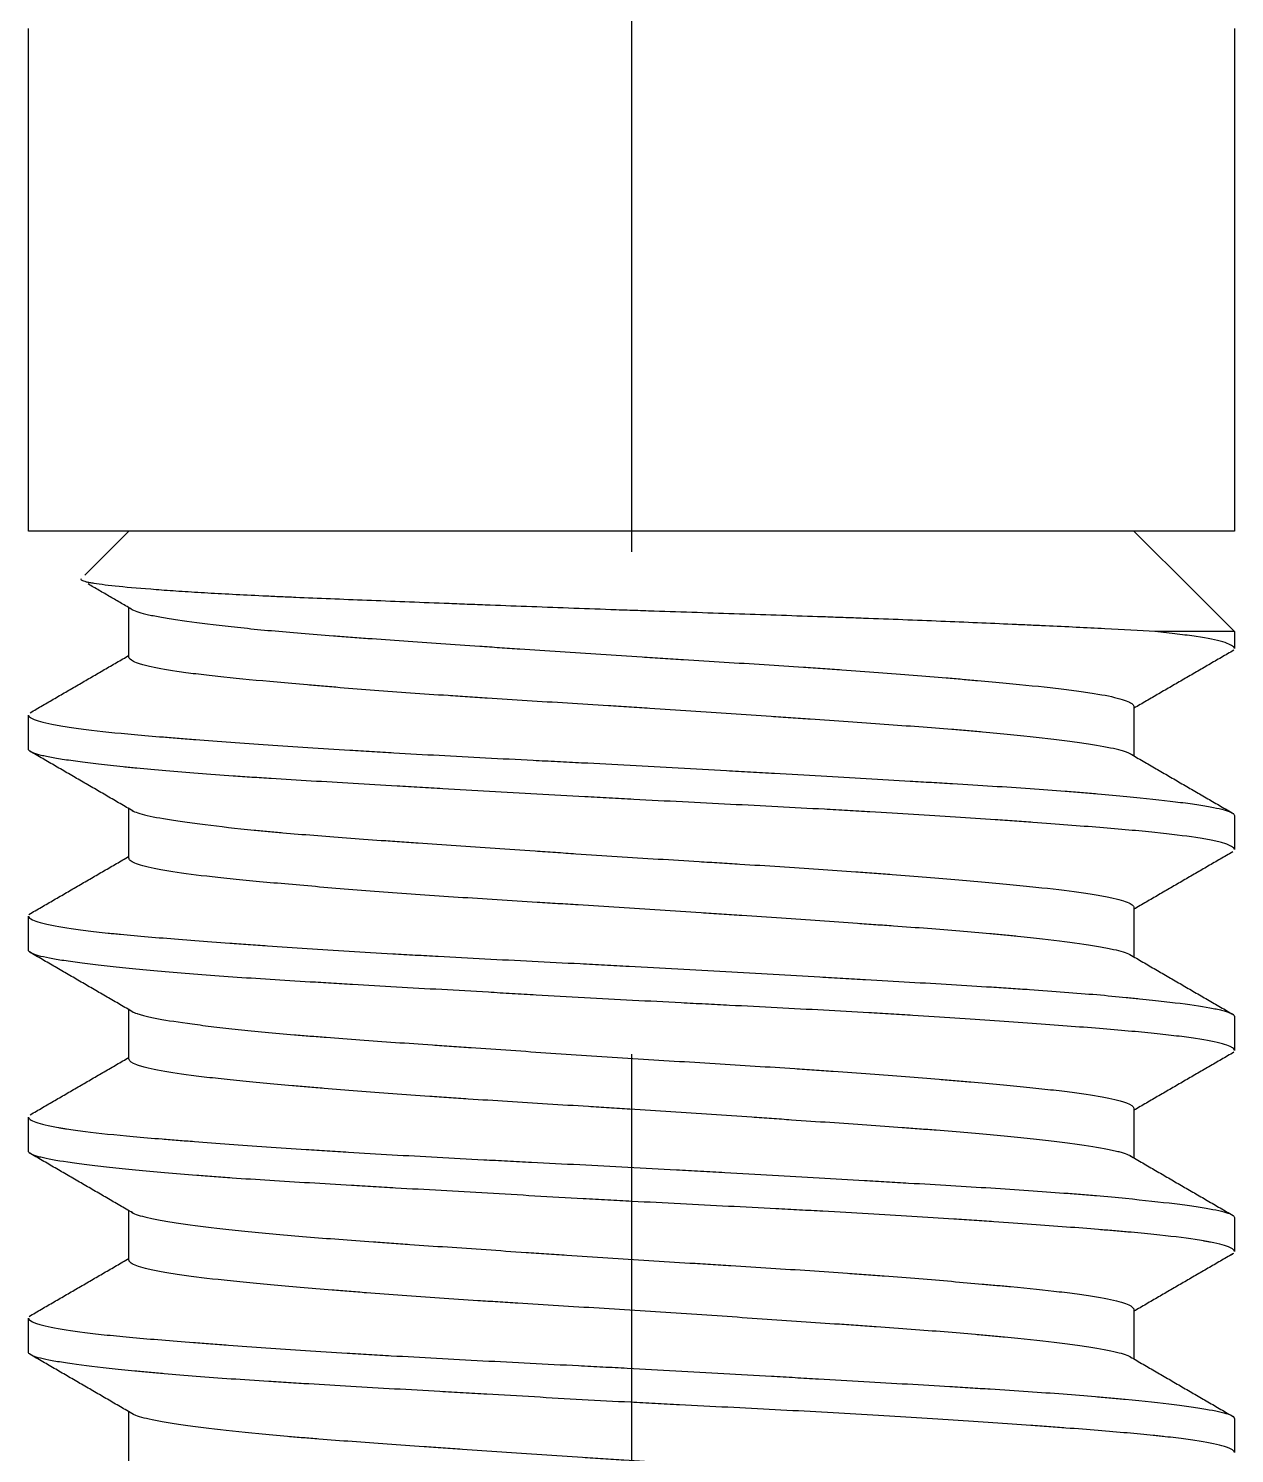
# Model space of a CAD drawing. Extents: x 77 to 788, y 36 to 557.
# Drawn here: x 245.27 to 251.27, y 239.23 to 246.32 of the extents above; entities that cross this region are included whole.
import ezdxf

# ---------------------------------------------------------------- set-up
doc = ezdxf.new("R2010")
doc.units = 0
doc.header["$LTSCALE"] = 10
doc.header["$MEASUREMENT"] = 0
doc.linetypes.add('CENTER', pattern=[2, 1.25, -0.25, 0.25, -0.25])
doc.layers.get('0').update_dxf_attribs({"linetype": 'CONTINUOUS'})
doc.layers.add('1', color=7, linetype='CONTINUOUS')

msp = doc.modelspace()

# ---------------------------------------------------------------- linework, layer by layer
at = {"color": 1, "linetype": 'CENTER'}
msp.add_line((248.2716, 256.2156), (248.2716, 183.3187), dxfattribs=at)
at = {"layer": '1', "color": 7, "linetype": 'Continuous', "lineweight": -3}
for p, q in [((245.2716, 243.8187), (245.2716, 246.3187)), ((251.2716, 246.3187), (251.2716, 244.2341)), ((251.2716, 244.2341), (251.2716, 243.8187)), ((251.2716, 243.8187), (245.2716, 243.8187)), ((245.5523, 243.5994), (245.7716, 243.8187)), ((250.7716, 243.8187), (251.0714, 243.5189)), ((251.0714, 243.5189), (251.2716, 243.3187)), ((245.7716, 243.1914), (245.7716, 243.4371)), ((251.2716, 243.3187), (250.8755, 243.3187)), ((251.2716, 243.3187), (251.2716, 243.2343)), ((250.7716, 242.9462), (250.7716, 242.7004)), ((245.2716, 242.735), (245.2716, 242.9027)), ((245.7716, 242.1917), (245.7716, 242.4371)), ((251.2716, 242.4032), (251.2716, 242.2349)), ((250.7716, 241.9456), (250.7716, 241.7004)), ((245.2716, 241.7342), (245.2716, 241.9025)), ((245.7716, 241.1912), (245.7716, 241.4371)), ((251.2716, 241.4025), (251.2716, 241.2348)), ((250.7716, 240.9461), (250.7716, 240.7004)), ((245.2716, 240.735), (245.2716, 240.9032)), ((245.7716, 240.1919), (245.7716, 240.437)), ((251.2716, 240.4027), (251.2716, 240.2344)), ((245.2716, 239.7346), (245.2716, 239.9024)), ((250.7716, 239.946), (250.7716, 239.7004)), ((245.7716, 239.1913), (245.7716, 239.4371)), ((251.2716, 239.4029), (251.2716, 239.2351))]:
    msp.add_line(p, q, dxfattribs=at)
for points, knots in [([(250.8755, 243.3187), (250.8002, 243.3234), (250.7171, 243.3279), (250.5357, 243.3371), (250.4375, 243.3417), (250.3048, 243.3478), (250.2778, 243.3491), (250.2227, 243.3516), (250.1947, 243.3528), (250.1098, 243.3566), (250.0519, 243.3592), (249.8744, 243.3667), (249.7511, 243.3718), (249.5587, 243.3792), (249.4933, 243.3817), (249.3933, 243.3854), (249.3595, 243.3866), (249.2918, 243.389), (249.2578, 243.3902), (249.0874, 243.3962), (248.9492, 243.4008), (248.6694, 243.4101), (248.5276, 243.4148), (248.3481, 243.4209), (248.3123, 243.4222), (248.2409, 243.4246), (248.1341, 243.4284), (248.0284, 243.4323), (247.8182, 243.44), (247.6799, 243.4453), (247.5093, 243.4518), (247.4752, 243.4531), (247.4074, 243.4557), (247.3737, 243.457), (247.2735, 243.4609), (247.2081, 243.4634), (247.0156, 243.4709), (246.8924, 243.4758), (246.7153, 243.4831), (246.6575, 243.4855), (246.5729, 243.4892), (246.5451, 243.4904), (246.4905, 243.4928), (246.4637, 243.4941), (246.3325, 243.5002), (246.2357, 243.5053), (246.1029, 243.5132), (246.0606, 243.5158), (246.0003, 243.5198), (245.9807, 243.5212), (245.9426, 243.5239), (245.9241, 243.5252), (245.8347, 243.5319), (245.7734, 243.5372), (245.6708, 243.5474), (245.6293, 243.5524), (245.5905, 243.5587), (245.5834, 243.56), (245.5707, 243.5625), (245.565, 243.5637), (245.5501, 243.5674), (245.5429, 243.5699), (245.5328, 243.5756), (245.5316, 243.5788), (245.5351, 243.5822)], [0, 0, 0, 0, 0.056696, 0.056696, 0.113391, 0.113391, 0.127565, 0.127565, 0.141739, 0.141739, 0.170087, 0.170087, 0.226783, 0.226783, 0.255131, 0.255131, 0.269305, 0.269305, 0.283479, 0.283479, 0.340174, 0.340174, 0.39687, 0.39687, 0.411044, 0.411044, 0.425218, 0.453566, 0.453566, 0.510261, 0.510261, 0.524435, 0.524435, 0.538609, 0.538609, 0.566957, 0.566957, 0.623653, 0.623653, 0.652001, 0.652001, 0.666175, 0.666175, 0.680349, 0.680349, 0.737044, 0.737044, 0.765392, 0.765392, 0.779566, 0.779566, 0.79374, 0.79374, 0.850436, 0.850436, 0.907131, 0.907131, 0.921305, 0.921305, 0.935479, 0.935479, 0.963827, 0.963827, 1, 1, 1, 1]), ([(245.7845, 243.4296), (245.7857, 243.4288), (245.787, 243.4281), (245.8042, 243.419), (245.8309, 243.4108), (245.8881, 243.3981), (245.9098, 243.3938), (245.9582, 243.3853), (245.9849, 243.3809), (246.0726, 243.3678), (246.141, 243.3589), (246.2393, 243.3475), (246.2596, 243.3453), (246.3011, 243.3407), (246.3224, 243.3385), (246.3877, 243.3317), (246.4332, 243.3273), (246.5756, 243.3142), (246.6783, 243.3058), (246.8167, 243.2953), (246.845, 243.2932), (246.902, 243.289), (246.9308, 243.2869), (247.0182, 243.2805), (247.0777, 243.2763), (247.2596, 243.2636), (247.3857, 243.2549), (247.5493, 243.2437), (247.5824, 243.2414), (247.6489, 243.2369), (247.6822, 243.2346), (247.7823, 243.2278), (247.8494, 243.2233), (248.0515, 243.2097), (248.1874, 243.2007), (248.3588, 243.1899), (248.3932, 243.1878), (248.462, 243.1835), (248.4963, 243.1814), (248.5987, 243.175), (248.6662, 243.1709), (248.867, 243.1584), (248.9984, 243.1502), (249.1592, 243.1395), (249.1913, 243.1373), (249.255, 243.1329), (249.2866, 243.1308), (249.3802, 243.1242), (249.441, 243.1197), (249.619, 243.1064), (249.7316, 243.0974), (249.8649, 243.0861), (249.8912, 243.0839), (249.9429, 243.0794), (249.9685, 243.0771), (250.0433, 243.0705), (250.0909, 243.0662), (250.2271, 243.0534), (250.3092, 243.0452), (250.4007, 243.0347), (250.4185, 243.0326), (250.4529, 243.0283), (250.4696, 243.0262), (250.5176, 243.0197), (250.5468, 243.0154), (250.6267, 243.0024), (250.6694, 242.9936), (250.7175, 242.98), (250.7309, 242.9755), (250.7523, 242.9663), (250.76, 242.9617), (250.7697, 242.953), (250.7719, 242.9488), (250.7716, 242.9448)], [0, 0, 0, 0, 0.004742, 0.004742, 0.058621, 0.058621, 0.085561, 0.085561, 0.1125, 0.1125, 0.16638, 0.16638, 0.17985, 0.17985, 0.193319, 0.193319, 0.220259, 0.220259, 0.274138, 0.274138, 0.287608, 0.287608, 0.301078, 0.301078, 0.328018, 0.328018, 0.381897, 0.381897, 0.395367, 0.395367, 0.408837, 0.408837, 0.435776, 0.435776, 0.489656, 0.489656, 0.503126, 0.503126, 0.516595, 0.516595, 0.543535, 0.543535, 0.597414, 0.597414, 0.610884, 0.610884, 0.624354, 0.624354, 0.651294, 0.651294, 0.705173, 0.705173, 0.718643, 0.718643, 0.732113, 0.732113, 0.759053, 0.759053, 0.812932, 0.812932, 0.826402, 0.826402, 0.839872, 0.839872, 0.866811, 0.866811, 0.920691, 0.920691, 0.94763, 0.94763, 0.97457, 0.97457, 1, 1, 1, 1]), ([(251.2716, 243.2338), (251.2717, 243.2358), (251.2711, 243.2378), (251.264, 243.2486), (251.2265, 243.2667), (251.1389, 243.2844), (251.0536, 243.2976), (251.0221, 243.3019), (250.9533, 243.3104), (250.9159, 243.3146), (250.8755, 243.3187)], [0, 0, 0, 0, 0.071776, 0.071776, 0.381184, 0.690592, 0.690592, 0.845296, 0.845296, 1, 1, 1, 1]), ([(250.7592, 242.7076), (250.7556, 242.7098), (250.7513, 242.7119), (250.7414, 242.7162), (250.7359, 242.7183), (250.7233, 242.7225), (250.7163, 242.7246), (250.6781, 242.735), (250.6369, 242.7434), (250.5598, 242.7563), (250.5174, 242.7628), (250.469, 242.7694), (250.4355, 242.7739), (250.418, 242.7762), (250.3279, 242.7875), (250.2472, 242.7965), (250.1135, 242.8098), (250.0668, 242.8142), (249.9936, 242.8207), (249.9687, 242.8229), (249.9178, 242.8271), (249.8917, 242.8293), (249.7591, 242.8399), (249.6473, 242.8481), (249.4126, 242.8649), (249.2897, 242.8734), (249.1289, 242.8845), (249.0965, 242.8867), (249.0315, 242.8912), (248.9989, 242.8934), (248.9006, 242.9001), (248.8346, 242.9046), (248.635, 242.9181), (248.4998, 242.9272), (248.3282, 242.9384), (248.2937, 242.9406), (248.2251, 242.945), (248.1909, 242.9471), (248.0886, 242.9535), (248.0208, 242.9577), (247.8187, 242.9701), (247.6855, 242.9783), (247.5213, 242.9889), (247.4884, 242.9911), (247.4235, 242.9953), (247.3913, 242.9975), (247.2959, 243.0039), (247.2335, 243.0083), (247.0505, 243.0214), (246.9336, 243.0303), (246.7941, 243.0416), (246.7665, 243.0439), (246.7121, 243.0484), (246.6855, 243.0507), (246.607, 243.0574), (246.5568, 243.0619), (246.4123, 243.0749), (246.324, 243.0832), (246.2239, 243.0937), (246.2044, 243.0958), (246.1665, 243.1), (246.1481, 243.1021), (246.0951, 243.1084), (246.0623, 243.1127), (245.9716, 243.1254), (245.9213, 243.1341), (245.8713, 243.1453), (245.8619, 243.1475), (245.8445, 243.1521), (245.8365, 243.1543), (245.8145, 243.1612), (245.8027, 243.1657), (245.7793, 243.1775), (245.7719, 243.1846), (245.7716, 243.1916)], [0, 0, 0, 0, 0.014008, 0.014008, 0.027478, 0.027478, 0.040948, 0.040948, 0.094827, 0.094827, 0.121767, 0.135237, 0.135237, 0.148706, 0.148706, 0.202586, 0.202586, 0.229525, 0.229525, 0.242995, 0.242995, 0.256465, 0.256465, 0.310344, 0.310344, 0.364224, 0.364224, 0.377693, 0.377693, 0.391163, 0.391163, 0.418103, 0.418103, 0.471982, 0.471982, 0.485452, 0.485452, 0.498922, 0.498922, 0.525861, 0.525861, 0.579741, 0.579741, 0.593211, 0.593211, 0.60668, 0.60668, 0.63362, 0.63362, 0.687499, 0.687499, 0.700969, 0.700969, 0.714439, 0.714439, 0.741379, 0.741379, 0.795258, 0.795258, 0.808728, 0.808728, 0.822197, 0.822197, 0.849137, 0.849137, 0.903016, 0.903016, 0.916486, 0.916486, 0.929956, 0.929956, 0.956896, 0.956896, 1, 1, 1, 1]), ([(245.2716, 242.9027), (245.2718, 242.9009), (245.2725, 242.8991), (245.2753, 242.895), (245.2777, 242.8928), (245.284, 242.8883), (245.288, 242.886), (245.312, 242.8748), (245.3439, 242.8658), (245.4103, 242.8526), (245.4355, 242.8482), (245.4782, 242.8417), (245.4932, 242.8395), (245.5248, 242.8352), (245.5414, 242.8331), (245.6278, 242.8225), (245.7079, 242.8143), (245.8441, 242.8021), (245.8922, 242.7981), (245.9684, 242.7919), (246.0075, 242.7888), (246.0481, 242.7857), (246.0756, 242.7836), (246.0895, 242.7825), (246.2157, 242.7729), (246.3359, 242.7641), (246.5918, 242.7463), (246.7274, 242.7374), (246.907, 242.7263), (246.9433, 242.7242), (247.0163, 242.7198), (247.053, 242.7177), (247.164, 242.7113), (247.239, 242.7071), (247.4669, 242.6947), (247.6228, 242.6867), (247.8227, 242.6765), (247.863, 242.6744), (247.9435, 242.6703), (247.9837, 242.6683), (248.1042, 242.6621), (248.1845, 242.6579), (248.425, 242.6452), (248.5851, 242.6362), (248.7846, 242.6249), (248.8246, 242.6227), (248.9042, 242.6181), (248.9437, 242.6159), (249.0614, 242.6092), (249.1387, 242.6047), (249.3672, 242.5916), (249.515, 242.5831), (249.6939, 242.5727), (249.7294, 242.5706), (249.7822, 242.5675), (249.7997, 242.5665), (249.8345, 242.5644), (249.9208, 242.5592), (250.0038, 242.5541), (250.1968, 242.5419), (250.3171, 242.5338), (250.457, 242.523), (250.4845, 242.5208), (250.5384, 242.5164), (250.5648, 242.5141), (250.642, 242.5074), (250.6906, 242.5029), (250.828, 242.4896), (250.9086, 242.4808), (251.0127, 242.4678), (251.0446, 242.4636), (251.0882, 242.4572), (251.1019, 242.4551), (251.1277, 242.4509), (251.1398, 242.4489), (251.1962, 242.4386), (251.2287, 242.4306), (251.2585, 242.4184), (251.2653, 242.4143), (251.2706, 242.408), (251.2715, 242.4059), (251.2716, 242.4035), (251.2716, 242.4033), (251.2716, 242.4031)], [0, 0, 0, 0, 0.010879, 0.010879, 0.023707, 0.023707, 0.036536, 0.036536, 0.087849, 0.087849, 0.113506, 0.113506, 0.126335, 0.126335, 0.139163, 0.139163, 0.190477, 0.190477, 0.216133, 0.216133, 0.228962, 0.235376, 0.235376, 0.24179, 0.24179, 0.293104, 0.293104, 0.344417, 0.344417, 0.357246, 0.357246, 0.370074, 0.370074, 0.395731, 0.395731, 0.447044, 0.447044, 0.459873, 0.459873, 0.472701, 0.472701, 0.498358, 0.498358, 0.549672, 0.549672, 0.5625, 0.5625, 0.575328, 0.575328, 0.600985, 0.600985, 0.652299, 0.652299, 0.665127, 0.665127, 0.671541, 0.671541, 0.677956, 0.703612, 0.703612, 0.754926, 0.754926, 0.767754, 0.767754, 0.780583, 0.780583, 0.80624, 0.80624, 0.857553, 0.857553, 0.88321, 0.88321, 0.896038, 0.896038, 0.908867, 0.908867, 0.96018, 0.96018, 0.985837, 0.985837, 0.998665, 0.998665, 1, 1, 1, 1]), ([(251.2716, 242.2339), (251.2717, 242.2359), (251.271, 242.238), (251.2636, 242.2488), (251.2449, 242.2578), (251.2052, 242.2691), (251.1964, 242.2714), (251.1772, 242.2759), (251.1669, 242.2781), (251.1336, 242.2848), (251.1084, 242.2891), (251.0238, 242.3021), (250.9556, 242.3105), (250.8553, 242.3208), (250.8344, 242.3229), (250.7912, 242.327), (250.769, 242.3291), (250.7004, 242.3352), (250.6041, 242.3433), (250.4982, 242.3516), (250.3875, 242.36), (250.3298, 242.3643), (250.2396, 242.3709), (250.2089, 242.3731), (250.1463, 242.3776), (250.1143, 242.3798), (250.0175, 242.3866), (249.9513, 242.3911), (249.7481, 242.4044), (249.6064, 242.4131), (249.4215, 242.4237), (249.3842, 242.4258), (249.3086, 242.4301), (249.2704, 242.4322), (249.155, 242.4384), (249.0775, 242.4426), (248.8434, 242.4548), (248.6853, 242.4627), (248.4449, 242.475), (248.3643, 242.4792), (248.2628, 242.4846), (248.2424, 242.4857), (248.2019, 242.4879), (248.1411, 242.4911), (248.0807, 242.4945), (247.88, 242.5056), (247.7217, 242.5146), (247.4875, 242.5279), (247.41, 242.5324), (247.2946, 242.539), (247.2562, 242.5412), (247.1803, 242.5456), (247.1428, 242.5477), (246.957, 242.5584), (246.8147, 242.5667), (246.6107, 242.5789), (246.5442, 242.583), (246.447, 242.5891), (246.415, 242.5912), (246.3518, 242.5953), (246.3208, 242.5974), (246.2298, 242.6037), (246.1716, 242.6079), (246.06, 242.6165), (245.9532, 242.6252), (245.8561, 242.6342), (245.787, 242.6409), (245.7645, 242.6431), (245.7209, 242.6476), (245.6997, 242.6498), (245.5978, 242.6609), (245.5285, 242.6695), (245.4423, 242.6821), (245.4165, 242.6862), (245.3824, 242.6924), (245.3665, 242.6955), (245.3523, 242.6985), (245.3432, 242.7006), (245.3388, 242.7016), (245.3016, 242.7108), (245.2817, 242.7188), (245.2726, 242.7295), (245.2716, 242.7318), (245.2716, 242.7342)], [0, 0, 0, 0, 0.012295, 0.012295, 0.063524, 0.063524, 0.076332, 0.076332, 0.089139, 0.089139, 0.114754, 0.114754, 0.165983, 0.165983, 0.178791, 0.178791, 0.191598, 0.191598, 0.217213, 0.242828, 0.242828, 0.268442, 0.268442, 0.28125, 0.28125, 0.294057, 0.294057, 0.319672, 0.319672, 0.370901, 0.370901, 0.383709, 0.383709, 0.396516, 0.396516, 0.422131, 0.422131, 0.473361, 0.473361, 0.498975, 0.498975, 0.505379, 0.505379, 0.511783, 0.52459, 0.52459, 0.57582, 0.57582, 0.601434, 0.601434, 0.614242, 0.614242, 0.627049, 0.627049, 0.678279, 0.678279, 0.703893, 0.703893, 0.716701, 0.716701, 0.729508, 0.729508, 0.755123, 0.755123, 0.780738, 0.806352, 0.806352, 0.81916, 0.81916, 0.831967, 0.831967, 0.883197, 0.883197, 0.908811, 0.908811, 0.921619, 0.928022, 0.928022, 0.934426, 0.934426, 0.985656, 0.985656, 1, 1, 1, 1]), ([(245.7873, 242.428), (245.7906, 242.4261), (245.7945, 242.4243), (245.8091, 242.4183), (245.8219, 242.4142), (245.8684, 242.4017), (245.9102, 242.3933), (245.976, 242.3824), (245.9899, 242.3802), (246.019, 242.3758), (246.0341, 242.3736), (246.0811, 242.367), (246.1149, 242.3625), (246.223, 242.3491), (246.3042, 242.3401), (246.4175, 242.3289), (246.4408, 242.3266), (246.4884, 242.3222), (246.5127, 242.32), (246.5868, 242.3135), (246.6378, 242.3092), (246.7961, 242.2967), (246.9082, 242.2884), (247.0568, 242.2778), (247.0869, 242.2757), (247.1481, 242.2714), (247.179, 242.2692), (247.2722, 242.2627), (247.3352, 242.2584), (247.5267, 242.2452), (247.6576, 242.2363), (247.8255, 242.2249), (247.8593, 242.2226), (247.9273, 242.218), (247.9616, 242.2158), (248.064, 242.2089), (248.1322, 242.2044), (248.3366, 242.1912), (248.4725, 242.1828), (248.6419, 242.1724), (248.6757, 242.1703), (248.7434, 242.1661), (248.7773, 242.164), (248.8781, 242.1577), (248.9443, 242.1535), (249.1398, 242.1409), (249.2661, 242.1323), (249.4189, 242.1213), (249.4492, 242.1191), (249.5092, 242.1146), (249.5391, 242.1124), (249.6275, 242.1056), (249.6845, 242.1011), (249.8502, 242.0875), (249.9534, 242.0786), (250.0974, 242.0656), (250.1435, 242.0613), (250.21, 242.0549), (250.2315, 242.0528), (250.2734, 242.0486), (250.2937, 242.0465), (250.3923, 242.036), (250.4614, 242.0277), (250.5507, 242.0148), (250.5781, 242.0105), (250.6154, 242.0039), (250.6272, 242.0016), (250.6493, 241.9972), (250.6597, 241.9949), (250.7081, 241.9837), (250.7358, 241.9747), (250.7609, 241.9611), (250.7666, 241.9566), (250.7709, 241.9499), (250.7716, 241.9477), (250.7716, 241.9452), (250.7716, 241.945), (250.7716, 241.9448)], [0, 0, 0, 0, 0.011894, 0.011894, 0.038927, 0.038927, 0.092993, 0.092993, 0.106509, 0.106509, 0.120026, 0.120026, 0.147058, 0.147058, 0.201124, 0.201124, 0.214641, 0.214641, 0.228157, 0.228157, 0.25519, 0.25519, 0.309256, 0.309256, 0.322772, 0.322772, 0.336289, 0.336289, 0.363321, 0.363321, 0.417387, 0.417387, 0.430904, 0.430904, 0.44442, 0.44442, 0.471453, 0.471453, 0.525519, 0.525519, 0.539035, 0.539035, 0.552552, 0.552552, 0.579584, 0.579584, 0.63365, 0.63365, 0.647167, 0.647167, 0.660683, 0.660683, 0.687716, 0.687716, 0.741782, 0.741782, 0.768815, 0.768815, 0.782331, 0.782331, 0.795847, 0.795847, 0.849913, 0.849913, 0.876946, 0.876946, 0.890462, 0.890462, 0.903979, 0.903979, 0.958045, 0.958045, 0.985077, 0.985077, 0.998594, 0.998594, 1, 1, 1, 1]), ([(250.7589, 241.7078), (250.7571, 241.7088), (250.7552, 241.7099), (250.7364, 241.7193), (250.7089, 241.7275), (250.6515, 241.7401), (250.6296, 241.7443), (250.5927, 241.7508), (250.5797, 241.753), (250.5524, 241.7573), (250.5381, 241.7595), (250.4639, 241.7705), (250.395, 241.7794), (250.2777, 241.7929), (250.2363, 241.7974), (250.1706, 241.8041), (250.148, 241.8064), (250.1018, 241.8109), (250.0783, 241.8131), (249.9583, 241.8241), (249.8553, 241.8324), (249.6906, 241.8449), (249.6057, 241.8511), (249.5169, 241.8574), (249.4568, 241.8617), (249.4264, 241.8639), (249.2733, 241.8746), (249.1472, 241.8833), (248.9527, 241.8966), (248.8541, 241.9033), (248.7535, 241.9101), (248.686, 241.9147), (248.6519, 241.917), (248.482, 241.9284), (248.3461, 241.9373), (248.1424, 241.9502), (248.0745, 241.9544), (247.9728, 241.9606), (247.9388, 241.9627), (247.871, 241.9669), (247.837, 241.969), (247.6681, 241.9795), (247.5369, 241.9878), (247.2819, 242.0048), (247.1582, 242.0135), (246.9186, 242.0315), (246.806, 242.0405), (246.5947, 242.0584), (246.4961, 242.0672), (246.3817, 242.0779), (246.3594, 242.08), (246.3159, 242.0842), (246.2948, 242.0863), (246.2332, 242.0926), (246.1946, 242.0968), (246.0857, 242.1093), (246.0225, 242.1177), (245.9557, 242.1286), (245.9429, 242.1309), (245.9188, 242.1353), (245.9074, 242.1375), (245.8754, 242.1442), (245.8568, 242.1486), (245.8092, 242.1621), (245.7882, 242.1712), (245.7757, 242.1825), (245.7739, 242.1847), (245.7721, 242.1886), (245.7717, 242.1902), (245.7716, 242.1918)], [0, 0, 0, 0, 0.006897, 0.006897, 0.060776, 0.060776, 0.087716, 0.087716, 0.101186, 0.101186, 0.114656, 0.114656, 0.168535, 0.168535, 0.195475, 0.195475, 0.208944, 0.208944, 0.222414, 0.222414, 0.276294, 0.276294, 0.303233, 0.316703, 0.316703, 0.330173, 0.330173, 0.384052, 0.384052, 0.410992, 0.424462, 0.424462, 0.437932, 0.437932, 0.491811, 0.491811, 0.518751, 0.518751, 0.532221, 0.532221, 0.54569, 0.54569, 0.59957, 0.59957, 0.653449, 0.653449, 0.707328, 0.707328, 0.761208, 0.761208, 0.774678, 0.774678, 0.788148, 0.788148, 0.815087, 0.815087, 0.868967, 0.868967, 0.882436, 0.882436, 0.895906, 0.895906, 0.922846, 0.922846, 0.976725, 0.976725, 0.990195, 0.990195, 1, 1, 1, 1]), ([(245.2716, 241.9027), (245.2721, 241.8966), (245.2789, 241.8904), (245.3014, 241.8797), (245.314, 241.8752), (245.3379, 241.8684), (245.3467, 241.8661), (245.3658, 241.8616), (245.3761, 241.8594), (245.4315, 241.8483), (245.4878, 241.8397), (245.5902, 241.827), (245.6274, 241.8229), (245.6776, 241.8177), (245.6878, 241.8167), (245.7087, 241.8146), (245.7193, 241.8136), (245.7517, 241.8105), (245.7739, 241.8084), (245.8879, 241.7982), (245.989, 241.7901), (246.155, 241.7775), (246.2128, 241.7732), (246.3031, 241.7666), (246.3338, 241.7644), (246.3965, 241.7599), (246.4284, 241.7576), (246.5896, 241.7464), (246.725, 241.7375), (246.9375, 241.7245), (247.0099, 241.7202), (247.121, 241.7138), (247.1584, 241.7116), (247.234, 241.7074), (247.2723, 241.7053), (247.4643, 241.6948), (247.6202, 241.6868), (247.8574, 241.6747), (247.9371, 241.6707), (248.0574, 241.6645), (248.0976, 241.6624), (248.1784, 241.6582), (248.219, 241.6561), (248.4221, 241.6453), (248.5825, 241.6364), (248.8991, 241.6185), (249.0554, 241.6095), (249.2481, 241.5985), (249.2864, 241.5963), (249.3622, 241.5919), (249.3997, 241.5897), (249.5111, 241.5833), (249.5838, 241.5791), (249.7972, 241.5667), (249.9334, 241.5586), (250.0957, 241.5483), (250.1279, 241.5463), (250.1909, 241.5421), (250.2218, 241.5401), (250.3128, 241.5338), (250.3709, 241.5296), (250.5383, 241.5167), (250.6404, 241.5078), (250.7559, 241.4966), (250.7783, 241.4944), (250.8221, 241.4899), (250.8432, 241.4876), (250.9043, 241.481), (250.9419, 241.4766), (251.046, 241.4637), (251.1036, 241.4554), (251.1606, 241.4451), (251.1713, 241.443), (251.191, 241.4389), (251.2001, 241.4369), (251.225, 241.4308), (251.2382, 241.4267), (251.2639, 241.4163), (251.2717, 241.4099), (251.2716, 241.4032)], [0, 0, 0, 0, 0.036124, 0.036124, 0.061781, 0.061781, 0.07461, 0.07461, 0.087438, 0.087438, 0.138752, 0.138752, 0.164408, 0.164408, 0.170823, 0.170823, 0.177237, 0.177237, 0.190065, 0.190065, 0.241379, 0.241379, 0.267036, 0.267036, 0.279864, 0.279864, 0.292693, 0.292693, 0.344006, 0.344006, 0.369663, 0.369663, 0.382492, 0.382492, 0.39532, 0.39532, 0.446634, 0.446634, 0.47229, 0.47229, 0.485119, 0.485119, 0.497947, 0.497947, 0.549261, 0.549261, 0.600575, 0.600575, 0.613403, 0.613403, 0.626231, 0.626231, 0.651888, 0.651888, 0.703202, 0.703202, 0.71603, 0.71603, 0.728859, 0.728859, 0.754516, 0.754516, 0.805829, 0.805829, 0.818658, 0.818658, 0.831486, 0.831486, 0.857143, 0.857143, 0.908457, 0.908457, 0.921285, 0.921285, 0.934113, 0.934113, 0.95977, 0.95977, 1, 1, 1, 1]), ([(251.2716, 241.2338), (251.2717, 241.236), (251.271, 241.2381), (251.2679, 241.2425), (251.2655, 241.2447), (251.2607, 241.248), (251.2589, 241.2492), (251.2549, 241.2514), (251.2439, 241.2571), (251.2279, 241.2627), (251.1801, 241.2761), (251.1358, 241.285), (251.0648, 241.2958), (251.0498, 241.298), (251.0182, 241.3023), (251.0016, 241.3044), (250.9497, 241.3108), (250.9123, 241.3149), (250.792, 241.3273), (250.7012, 241.3353), (250.549, 241.3476), (250.4956, 241.3518), (250.3832, 241.3603), (250.3249, 241.3646), (250.1445, 241.3778), (250.0166, 241.3868), (249.8131, 241.4001), (249.7434, 241.4045), (249.6359, 241.4111), (249.5995, 241.4133), (249.5263, 241.4177), (249.4895, 241.4198), (249.3043, 241.4305), (249.1523, 241.4387), (248.9186, 241.4508), (248.8397, 241.4549), (248.72, 241.461), (248.6797, 241.463), (248.5991, 241.4671), (248.5589, 241.4692), (248.4382, 241.4754), (248.3578, 241.4795), (248.1974, 241.4881), (248.0372, 241.4968), (247.8775, 241.5058), (247.758, 241.5125), (247.7182, 241.5148), (247.6585, 241.5182), (247.6386, 241.5193), (247.599, 241.5216), (247.5793, 241.5227), (247.4024, 241.5328), (247.2501, 241.5415), (247.0286, 241.5543), (246.9559, 241.5585), (246.8487, 241.5648), (246.8133, 241.5669), (246.743, 241.571), (246.7081, 241.5731), (246.5365, 241.5834), (246.4079, 241.5914), (246.2275, 241.6038), (246.1695, 241.608), (246.0577, 241.6167), (246.0039, 241.6211), (245.8492, 241.6345), (245.7577, 241.6435), (245.5967, 241.6611), (245.5273, 241.6697), (245.4549, 241.6803), (245.4411, 241.6824), (245.4153, 241.6865), (245.4032, 241.6886), (245.3693, 241.6948), (245.3499, 241.6988), (245.3012, 241.7109), (245.2814, 241.7189), (245.2735, 241.7284), (245.2729, 241.7294), (245.272, 241.7315), (245.2717, 241.7325), (245.2716, 241.7335)], [0, 0, 0, 0, 0.012725, 0.012725, 0.025554, 0.025554, 0.031968, 0.031968, 0.038382, 0.064039, 0.064039, 0.115353, 0.115353, 0.128181, 0.128181, 0.141009, 0.141009, 0.166666, 0.166666, 0.21798, 0.21798, 0.243637, 0.243637, 0.269293, 0.269293, 0.320607, 0.320607, 0.346264, 0.346264, 0.359092, 0.359092, 0.371921, 0.371921, 0.423234, 0.423234, 0.448891, 0.448891, 0.46172, 0.46172, 0.474548, 0.474548, 0.500205, 0.500205, 0.525862, 0.551518, 0.551518, 0.564347, 0.564347, 0.570761, 0.570761, 0.577175, 0.577175, 0.628489, 0.628489, 0.654146, 0.654146, 0.666974, 0.666974, 0.679802, 0.679802, 0.731116, 0.731116, 0.756773, 0.756773, 0.78243, 0.78243, 0.833743, 0.833743, 0.885057, 0.885057, 0.897885, 0.897885, 0.910714, 0.910714, 0.93637, 0.93637, 0.987684, 0.987684, 0.994098, 0.994098, 1, 1, 1, 1]), ([(245.787, 241.4281), (245.7933, 241.4246), (245.8015, 241.4212), (245.8178, 241.4156), (245.8247, 241.4135), (245.8398, 241.4093), (245.848, 241.4072), (245.8746, 241.4009), (245.895, 241.3967), (245.9639, 241.3839), (246.0201, 241.3753), (246.1033, 241.3641), (246.1205, 241.3619), (246.1564, 241.3573), (246.1751, 241.3551), (246.2324, 241.3483), (246.2727, 241.3437), (246.3999, 241.3303), (246.493, 241.3215), (246.6198, 241.3108), (246.6457, 241.3086), (246.6986, 241.3044), (246.7256, 241.3023), (246.8076, 241.2959), (246.8636, 241.2918), (247.0357, 241.2792), (247.1558, 241.2708), (247.3127, 241.2599), (247.3444, 241.2578), (247.4085, 241.2533), (247.441, 241.2511), (247.5389, 241.2444), (247.6047, 241.2399), (247.8033, 241.2264), (247.9376, 241.2173), (248.1417, 241.2038), (248.2102, 241.1994), (248.3482, 241.1906), (248.4167, 241.1863), (248.6209, 241.1737), (248.755, 241.1655), (248.9534, 241.1529), (249.0191, 241.1487), (249.1168, 241.1423), (249.1492, 241.1401), (249.2132, 241.1358), (249.2448, 241.1336), (249.4012, 241.1228), (249.5209, 241.1139), (249.6923, 241.1005), (249.7481, 241.0959), (249.8296, 241.0891), (249.8565, 241.0868), (249.9091, 241.0823), (249.9348, 241.0801), (250.061, 241.069), (250.1535, 241.0605), (250.2797, 241.048), (250.3197, 241.0438), (250.3765, 241.0375), (250.3949, 241.0354), (250.4305, 241.0311), (250.4476, 241.029), (250.5299, 241.0184), (250.5853, 241.0098), (250.653, 240.9965), (250.6729, 240.9921), (250.699, 240.9853), (250.707, 240.983), (250.7217, 240.9784), (250.7283, 240.9762), (250.7578, 240.9648), (250.7702, 240.9557), (250.7716, 240.9463), (250.7716, 240.9456), (250.7716, 240.9449)], [0, 0, 0, 0, 0.022492, 0.022492, 0.036008, 0.036008, 0.049525, 0.049525, 0.076558, 0.076558, 0.130624, 0.130624, 0.14414, 0.14414, 0.157656, 0.157656, 0.184689, 0.184689, 0.238755, 0.238755, 0.252272, 0.252272, 0.265788, 0.265788, 0.292821, 0.292821, 0.346887, 0.346887, 0.360403, 0.360403, 0.37392, 0.37392, 0.400953, 0.400953, 0.455018, 0.455018, 0.482051, 0.482051, 0.509084, 0.509084, 0.56315, 0.56315, 0.590183, 0.590183, 0.603699, 0.603699, 0.617216, 0.617216, 0.671282, 0.671282, 0.698315, 0.698315, 0.711831, 0.711831, 0.725347, 0.725347, 0.779413, 0.779413, 0.806446, 0.806446, 0.819963, 0.819963, 0.833479, 0.833479, 0.887545, 0.887545, 0.914578, 0.914578, 0.928094, 0.928094, 0.941611, 0.941611, 0.995677, 0.995677, 1, 1, 1, 1]), ([(250.7575, 240.7086), (250.7508, 240.7125), (250.7417, 240.7163), (250.724, 240.7222), (250.7172, 240.7243), (250.702, 240.7285), (250.6937, 240.7306), (250.6667, 240.7369), (250.6461, 240.7412), (250.5767, 240.7539), (250.5203, 240.7626), (250.4205, 240.7759), (250.3847, 240.7804), (250.3272, 240.7872), (250.3074, 240.7895), (250.2669, 240.794), (250.2461, 240.7963), (250.1397, 240.8075), (250.0466, 240.8163), (249.8948, 240.8291), (249.8423, 240.8333), (249.7603, 240.8396), (249.7324, 240.8417), (249.6762, 240.8459), (249.6478, 240.848), (249.504, 240.8585), (249.384, 240.8669), (249.1965, 240.8798), (249.1327, 240.8842), (249.0352, 240.8909), (249.0023, 240.8932), (248.9363, 240.8977), (248.9032, 240.8999), (248.7374, 240.9112), (248.6033, 240.9203), (248.4, 240.9337), (248.3318, 240.9382), (248.2291, 240.9447), (248.1947, 240.9469), (248.1259, 240.9512), (248.0917, 240.9533), (247.9212, 240.9638), (247.7872, 240.972), (247.5896, 240.9845), (247.5243, 240.9887), (247.4272, 240.9951), (247.395, 240.9972), (247.3309, 241.0016), (247.2991, 241.0037), (247.1422, 241.0146), (247.0226, 241.0235), (246.8518, 241.0369), (246.7685, 241.0437), (246.6886, 241.0504), (246.636, 241.0549), (246.6101, 241.0572), (246.4835, 241.0683), (246.391, 241.0768), (246.2649, 241.0893), (246.2051, 241.0956), (246.1502, 241.1019), (246.1147, 241.1061), (246.0975, 241.1082), (246.0147, 241.1189), (245.9592, 241.1274), (245.8914, 241.1406), (245.8614, 241.1473), (245.8374, 241.1541), (245.8226, 241.1586), (245.8159, 241.1609), (245.7859, 241.1724), (245.7734, 241.1814), (245.7717, 241.1907), (245.7716, 241.1912), (245.7716, 241.1918)], [0, 0, 0, 0, 0.025043, 0.025043, 0.038536, 0.038536, 0.052029, 0.052029, 0.079015, 0.079015, 0.132988, 0.132988, 0.159974, 0.159974, 0.173467, 0.173467, 0.18696, 0.18696, 0.240932, 0.240932, 0.267919, 0.267919, 0.281412, 0.281412, 0.294905, 0.294905, 0.348877, 0.348877, 0.375863, 0.375863, 0.389356, 0.389356, 0.40285, 0.40285, 0.456822, 0.456822, 0.483808, 0.483808, 0.497301, 0.497301, 0.510794, 0.510794, 0.564767, 0.564767, 0.591753, 0.591753, 0.605246, 0.605246, 0.618739, 0.618739, 0.672711, 0.672711, 0.699697, 0.713191, 0.713191, 0.726684, 0.726684, 0.780656, 0.780656, 0.807642, 0.821135, 0.821135, 0.834628, 0.834628, 0.888601, 0.888601, 0.915587, 0.92908, 0.92908, 0.942573, 0.942573, 0.996545, 0.996545, 1, 1, 1, 1]), ([(245.2716, 240.9028), (245.2717, 240.9011), (245.2724, 240.8994), (245.2763, 240.8932), (245.2824, 240.8888), (245.3103, 240.8754), (245.3415, 240.8664), (245.3964, 240.8553), (245.4141, 240.852), (245.4336, 240.8487), (245.447, 240.8465), (245.4539, 240.8454), (245.4894, 240.8399), (245.5207, 240.8356), (245.623, 240.823), (245.7024, 240.8148), (245.8383, 240.8026), (245.8864, 240.7985), (245.963, 240.7923), (245.9892, 240.7903), (246.0425, 240.7861), (246.0697, 240.784), (246.2084, 240.7734), (246.3278, 240.7646), (246.5196, 240.7513), (246.5856, 240.7468), (246.688, 240.7401), (246.7227, 240.7378), (246.7927, 240.7334), (246.828, 240.7312), (247.006, 240.7203), (247.1532, 240.7118), (247.3811, 240.6994), (247.4583, 240.6953), (247.5759, 240.6891), (247.6154, 240.6871), (247.695, 240.683), (247.7348, 240.681), (247.934, 240.6708), (248.0939, 240.6627), (248.3345, 240.65), (248.4148, 240.6456), (248.5355, 240.6389), (248.5758, 240.6367), (248.6563, 240.6322), (248.6967, 240.6299), (248.8966, 240.6186), (249.0527, 240.6097), (249.2812, 240.5966), (249.3565, 240.5922), (249.4679, 240.5858), (249.5233, 240.5826), (249.5781, 240.5794), (249.6145, 240.5773), (249.6327, 240.5763), (249.7948, 240.5668), (249.9311, 240.5587), (250.1886, 240.5425), (250.3097, 240.5343), (250.4513, 240.5234), (250.479, 240.5212), (250.533, 240.5168), (250.6118, 240.5102), (250.6847, 240.5035), (250.8224, 240.4902), (250.9037, 240.4813), (250.9917, 240.4704), (251.0086, 240.4683), (251.0408, 240.464), (251.0561, 240.4619), (251.0996, 240.4555), (251.1255, 240.4514), (251.1938, 240.4391), (251.2269, 240.4311), (251.2526, 240.4209), (251.2569, 240.4189), (251.2639, 240.4147), (251.2666, 240.4127), (251.2706, 240.4081), (251.2717, 240.4056), (251.2716, 240.4031)], [0, 0, 0, 0, 0.010057, 0.010057, 0.035714, 0.035714, 0.087028, 0.087028, 0.099856, 0.106271, 0.106271, 0.112685, 0.112685, 0.138342, 0.138342, 0.189655, 0.189655, 0.215312, 0.215312, 0.228141, 0.228141, 0.240969, 0.240969, 0.292283, 0.292283, 0.31794, 0.31794, 0.330768, 0.330768, 0.343596, 0.343596, 0.39491, 0.39491, 0.420567, 0.420567, 0.433395, 0.433395, 0.446224, 0.446224, 0.497537, 0.497537, 0.523194, 0.523194, 0.536023, 0.536023, 0.548851, 0.548851, 0.600165, 0.600165, 0.625822, 0.625822, 0.63865, 0.645064, 0.645064, 0.651478, 0.651478, 0.702792, 0.702792, 0.754106, 0.754106, 0.766934, 0.766934, 0.779763, 0.805419, 0.805419, 0.856733, 0.856733, 0.869562, 0.869562, 0.88239, 0.88239, 0.908047, 0.908047, 0.95936, 0.95936, 0.972189, 0.972189, 0.985017, 0.985017, 1, 1, 1, 1]), ([(251.2716, 240.234), (251.2716, 240.2362), (251.2708, 240.2384), (251.2627, 240.2494), (251.2434, 240.2584), (251.1953, 240.2718), (251.1761, 240.2763), (251.1479, 240.2819), (251.142, 240.283), (251.13, 240.2852), (251.1113, 240.2885), (251.091, 240.2918), (251.0196, 240.3026), (250.9509, 240.311), (250.8305, 240.3233), (250.7875, 240.3274), (250.7186, 240.3336), (250.6948, 240.3356), (250.6461, 240.3397), (250.5713, 240.3459), (250.4913, 240.3521), (250.3803, 240.3605), (250.3225, 240.3648), (250.2024, 240.3736), (250.1402, 240.378), (250.0433, 240.3848), (250.0105, 240.387), (249.9436, 240.3915), (249.9098, 240.3938), (249.7391, 240.4049), (249.597, 240.4136), (249.3757, 240.4263), (249.3006, 240.4305), (249.1859, 240.4368), (249.1473, 240.4388), (249.0694, 240.443), (249.0301, 240.445), (248.8334, 240.4553), (248.6749, 240.4632), (248.4351, 240.4755), (248.3549, 240.4797), (248.2341, 240.4861), (248.1938, 240.4883), (248.113, 240.4927), (248.0724, 240.4949), (247.8701, 240.5061), (247.5527, 240.5242), (247.2475, 240.5417), (247.0606, 240.5525), (247.0236, 240.5546), (246.9504, 240.5588), (246.8421, 240.5651), (246.7378, 240.5713), (246.5344, 240.5835), (246.4058, 240.5915), (246.2541, 240.602), (246.2242, 240.6041), (246.1656, 240.6084), (246.137, 240.6105), (246.0532, 240.617), (245.9999, 240.6214), (245.8476, 240.6347), (245.7563, 240.6436), (245.655, 240.6547), (245.6354, 240.6569), (245.5976, 240.6613), (245.5795, 240.6635), (245.5274, 240.67), (245.4959, 240.6743), (245.4103, 240.6868), (245.3655, 240.6949), (245.3249, 240.7051), (245.3175, 240.7071), (245.3044, 240.7112), (245.2987, 240.7132), (245.2839, 240.7194), (245.2774, 240.7235), (245.2726, 240.7296), (245.2718, 240.7315), (245.2716, 240.7335)], [0, 0, 0, 0, 0.013137, 0.013137, 0.06445, 0.06445, 0.090107, 0.090107, 0.096521, 0.096521, 0.102935, 0.115764, 0.115764, 0.167078, 0.167078, 0.192734, 0.192734, 0.205563, 0.205563, 0.218391, 0.244048, 0.244048, 0.269705, 0.269705, 0.295362, 0.295362, 0.30819, 0.30819, 0.321019, 0.321019, 0.372332, 0.372332, 0.397989, 0.397989, 0.410817, 0.410817, 0.423646, 0.423646, 0.47496, 0.47496, 0.500616, 0.500616, 0.513445, 0.513445, 0.526273, 0.526273, 0.577587, 0.628901, 0.628901, 0.641729, 0.641729, 0.654557, 0.680214, 0.680214, 0.731528, 0.731528, 0.744356, 0.744356, 0.757185, 0.757185, 0.782842, 0.782842, 0.834155, 0.834155, 0.846984, 0.846984, 0.859812, 0.859812, 0.885469, 0.885469, 0.936783, 0.936783, 0.949611, 0.949611, 0.962439, 0.962439, 0.988096, 0.988096, 1, 1, 1, 1]), ([(245.7843, 240.4297), (245.7867, 240.4282), (245.7895, 240.4267), (245.8102, 240.4169), (245.8388, 240.4087), (245.8882, 240.3982), (245.8987, 240.3961), (245.9213, 240.3918), (245.9333, 240.3896), (245.9712, 240.3831), (245.9989, 240.3788), (246.0893, 240.3656), (246.1592, 240.3567), (246.2586, 240.3454), (246.279, 240.3431), (246.3212, 240.3386), (246.343, 240.3363), (246.4099, 240.3295), (246.4563, 240.3251), (246.6012, 240.312), (246.705, 240.3037), (246.8714, 240.2912), (246.9287, 240.287), (247.0175, 240.2806), (247.0474, 240.2785), (247.1077, 240.2742), (247.1381, 240.2721), (247.2914, 240.2614), (247.418, 240.2527), (247.6138, 240.2393), (247.68, 240.2348), (247.781, 240.2279), (247.8149, 240.2256), (247.8826, 240.2211), (247.9165, 240.2188), (248.086, 240.2074), (248.2219, 240.1985), (248.4262, 240.1857), (248.4944, 240.1815), (248.5968, 240.1752), (248.631, 240.1731), (248.699, 240.1689), (248.7328, 240.1668), (248.9006, 240.1563), (249.0313, 240.148), (249.2224, 240.1352), (249.2852, 240.1309), (249.3781, 240.1243), (249.4089, 240.1221), (249.4699, 240.1176), (249.4999, 240.1153), (249.648, 240.1041), (249.7596, 240.0951), (249.917, 240.0817), (249.9677, 240.0772), (250.0413, 240.0706), (250.0654, 240.0684), (250.1128, 240.0641), (250.1359, 240.062), (250.2485, 240.0513), (250.3291, 240.0431), (250.4361, 240.0305), (250.4862, 240.0242), (250.5309, 240.0177), (250.5595, 240.0134), (250.5733, 240.0112), (250.6382, 240.0002), (250.6791, 239.9913), (250.7244, 239.9778), (250.7368, 239.9732), (250.7513, 239.9664), (250.7554, 239.9641), (250.7624, 239.9596), (250.7651, 239.9573), (250.7703, 239.9516), (250.7718, 239.9482), (250.7716, 239.9449)], [0, 0, 0, 0, 0.009483, 0.009483, 0.063362, 0.063362, 0.076832, 0.076832, 0.090302, 0.090302, 0.117242, 0.117242, 0.171121, 0.171121, 0.184591, 0.184591, 0.198061, 0.198061, 0.225, 0.225, 0.27888, 0.27888, 0.305819, 0.305819, 0.319289, 0.319289, 0.332759, 0.332759, 0.386638, 0.386638, 0.413578, 0.413578, 0.427048, 0.427048, 0.440518, 0.440518, 0.494397, 0.494397, 0.521337, 0.521337, 0.534807, 0.534807, 0.548277, 0.548277, 0.602156, 0.602156, 0.629096, 0.629096, 0.642565, 0.642565, 0.656035, 0.656035, 0.709915, 0.709915, 0.736854, 0.736854, 0.750324, 0.750324, 0.763794, 0.763794, 0.817673, 0.817673, 0.844613, 0.858083, 0.858083, 0.871553, 0.871553, 0.925432, 0.925432, 0.952372, 0.952372, 0.965841, 0.965841, 0.979311, 0.979311, 1, 1, 1, 1]), ([(250.7587, 239.7079), (250.7571, 239.7088), (250.7553, 239.7098), (250.7493, 239.7129), (250.7445, 239.715), (250.7279, 239.7212), (250.7142, 239.7254), (250.665, 239.7378), (250.6217, 239.7462), (250.554, 239.7571), (250.5398, 239.7593), (250.51, 239.7637), (250.4944, 239.7659), (250.4461, 239.7726), (250.4116, 239.777), (250.3014, 239.7905), (250.2189, 239.7995), (250.1045, 239.8106), (250.081, 239.8128), (250.033, 239.8172), (250.0083, 239.8194), (249.9333, 239.8259), (249.8816, 239.8301), (249.7218, 239.8427), (249.609, 239.8509), (249.46, 239.8615), (249.4298, 239.8636), (249.3686, 239.8679), (249.3376, 239.8701), (249.2437, 239.8766), (249.1803, 239.881), (248.9881, 239.8942), (248.8569, 239.9031), (248.6558, 239.9167), (248.588, 239.9213), (248.451, 239.9304), (248.3827, 239.9349), (248.1782, 239.948), (248.0427, 239.9563), (247.8405, 239.9688), (247.7733, 239.973), (247.6728, 239.9793), (247.6394, 239.9814), (247.5733, 239.9856), (247.5406, 239.9877), (247.3782, 239.9982), (247.2526, 240.0068), (247.0709, 240.02), (247.0115, 240.0244), (246.924, 240.0312), (246.8951, 240.0335), (246.8383, 240.038), (246.8104, 240.0403), (246.6732, 240.0516), (246.5711, 240.0605), (246.4291, 240.0734), (246.3836, 240.0777), (246.3183, 240.084), (246.297, 240.0861), (246.2556, 240.0903), (246.2355, 240.0924), (246.1382, 240.1029), (246.0703, 240.1112), (245.983, 240.1241), (245.943, 240.1306), (245.9087, 240.1372), (245.8871, 240.1417), (245.877, 240.144), (245.83, 240.1552), (245.8036, 240.1643), (245.7803, 240.1778), (245.7752, 240.1823), (245.7721, 240.1884), (245.7716, 240.1902), (245.7716, 240.1919)], [0, 0, 0, 0, 0.006142, 0.006142, 0.019612, 0.019612, 0.046552, 0.046552, 0.100431, 0.100431, 0.113901, 0.113901, 0.127371, 0.127371, 0.154311, 0.154311, 0.20819, 0.20819, 0.22166, 0.22166, 0.23513, 0.23513, 0.262069, 0.262069, 0.315949, 0.315949, 0.329418, 0.329418, 0.342888, 0.342888, 0.369828, 0.369828, 0.423707, 0.423707, 0.450647, 0.450647, 0.477587, 0.477587, 0.531466, 0.531466, 0.558406, 0.558406, 0.571875, 0.571875, 0.585345, 0.585345, 0.639225, 0.639225, 0.666164, 0.666164, 0.679634, 0.679634, 0.693104, 0.693104, 0.746983, 0.746983, 0.773923, 0.773923, 0.787393, 0.787393, 0.800863, 0.800863, 0.854742, 0.854742, 0.881682, 0.895152, 0.895152, 0.908621, 0.908621, 0.962501, 0.962501, 0.98944, 0.98944, 1, 1, 1, 1]), ([(251.2552, 240.2179), (251.2577, 240.2191), (251.2599, 240.2203), (251.2645, 240.2232), (251.2666, 240.2249), (251.2682, 240.2266)], [0, 0, 0, 0, 0.414779, 0.414779, 1, 1, 1, 1]), ([(245.2716, 239.9028), (245.2719, 239.8969), (245.2784, 239.8909), (245.2933, 239.8835), (245.2958, 239.8824), (245.3012, 239.8801), (245.3041, 239.879), (245.3135, 239.8756), (245.3205, 239.8734), (245.344, 239.8666), (245.3627, 239.8621), (245.4281, 239.8489), (245.4839, 239.8402), (245.5691, 239.8296), (245.5869, 239.8275), (245.6241, 239.8233), (245.6435, 239.8212), (245.7035, 239.815), (245.7461, 239.8109), (245.8815, 239.7987), (245.9821, 239.7907), (246.1206, 239.7801), (246.1489, 239.778), (246.207, 239.7736), (246.2367, 239.7714), (246.3272, 239.7648), (246.3893, 239.7604), (246.581, 239.747), (246.7158, 239.7381), (246.8933, 239.7272), (246.9292, 239.725), (247.002, 239.7207), (247.0389, 239.7185), (247.1507, 239.712), (247.226, 239.7078), (247.4544, 239.6954), (247.6098, 239.6873), (247.8476, 239.6752), (247.9276, 239.6711), (248.0488, 239.6649), (248.0894, 239.6629), (248.1703, 239.6587), (248.2107, 239.6565), (248.4121, 239.6459), (248.572, 239.637), (248.81, 239.6235), (248.889, 239.619), (248.9874, 239.6134), (249.0071, 239.6123), (249.0463, 239.61), (249.066, 239.6089), (249.1246, 239.6055), (249.1633, 239.6033), (249.3551, 239.5923), (249.5031, 239.5838), (249.717, 239.5713), (249.787, 239.5672), (249.8899, 239.5611), (249.9239, 239.559), (249.9911, 239.5549), (250.0242, 239.5528), (250.1867, 239.5426), (250.3075, 239.5345), (250.4755, 239.5216), (250.5292, 239.5172), (250.6064, 239.5105), (250.6316, 239.5083), (250.6808, 239.5038), (250.7048, 239.5015), (250.8211, 239.4903), (250.9023, 239.4815), (251.0071, 239.4686), (251.0391, 239.4643), (251.0828, 239.458), (251.0966, 239.4559), (251.1228, 239.4517), (251.1352, 239.4496), (251.1932, 239.4393), (251.2264, 239.4313), (251.264, 239.4164), (251.2723, 239.4096), (251.2716, 239.4025)], [0, 0, 0, 0, 0.035246, 0.035246, 0.04165, 0.04165, 0.048053, 0.048053, 0.060861, 0.060861, 0.086475, 0.086475, 0.137705, 0.137705, 0.150512, 0.150512, 0.16332, 0.16332, 0.188934, 0.188934, 0.240164, 0.240164, 0.252971, 0.252971, 0.265779, 0.265779, 0.291393, 0.291393, 0.342623, 0.342623, 0.35543, 0.35543, 0.368238, 0.368238, 0.393852, 0.393852, 0.445082, 0.445082, 0.470697, 0.470697, 0.483504, 0.483504, 0.496311, 0.496311, 0.547541, 0.547541, 0.573155, 0.573155, 0.579559, 0.579559, 0.585963, 0.585963, 0.59877, 0.59877, 0.65, 0.65, 0.675614, 0.675614, 0.688422, 0.688422, 0.701229, 0.701229, 0.752459, 0.752459, 0.778073, 0.778073, 0.790881, 0.790881, 0.803688, 0.803688, 0.854918, 0.854918, 0.880532, 0.880532, 0.89334, 0.89334, 0.906147, 0.906147, 0.957377, 0.957377, 1, 1, 1, 1]), ([(251.2716, 239.234), (251.2717, 239.2362), (251.2708, 239.2385), (251.2657, 239.2452), (251.2592, 239.2496), (251.2444, 239.2564), (251.2387, 239.2586), (251.2256, 239.2632), (251.2182, 239.2654), (251.1775, 239.2767), (251.1326, 239.2855), (251.0471, 239.2985), (251.0155, 239.3027), (250.9635, 239.3091), (250.9454, 239.3112), (250.917, 239.3143), (250.9074, 239.3154), (250.8877, 239.3175), (250.8778, 239.3185), (250.7865, 239.3278), (250.695, 239.3358), (250.5427, 239.3481), (250.4894, 239.3522), (250.4056, 239.3586), (250.377, 239.3607), (250.3185, 239.3651), (250.2886, 239.3673), (250.1367, 239.3784), (249.8793, 239.3963), (249.5944, 239.4138), (249.2951, 239.431), (249.1423, 239.4392), (248.8309, 239.4554), (248.6722, 239.4634), (248.4701, 239.4737), (248.4295, 239.4758), (248.3486, 239.48), (248.3082, 239.4822), (248.1873, 239.4886), (248.107, 239.493), (247.8674, 239.5063), (247.7089, 239.5153), (247.5322, 239.5254), (247.5126, 239.5265), (247.4734, 239.5288), (247.4538, 239.5299), (247.3954, 239.5332), (247.3567, 239.5354), (247.2419, 239.542), (247.1668, 239.5463), (246.9455, 239.5591), (246.8034, 239.5673), (246.6329, 239.5776), (246.5991, 239.5797), (246.5323, 239.5838), (246.4993, 239.5858), (246.4024, 239.592), (246.3401, 239.5961), (246.22, 239.6044), (246.1622, 239.6086), (246.0512, 239.6172), (245.998, 239.6216), (245.9216, 239.6283), (245.8967, 239.6305), (245.848, 239.635), (245.8243, 239.6372), (245.7553, 239.644), (245.7123, 239.6484), (245.5919, 239.6616), (245.5233, 239.6702), (245.4377, 239.6828), (245.4121, 239.687), (245.367, 239.6952), (245.3477, 239.6993), (245.2997, 239.7115), (245.2804, 239.7194), (245.2726, 239.7297), (245.2718, 239.7316), (245.2716, 239.7335)], [0, 0, 0, 0, 0.013546, 0.013546, 0.039202, 0.039202, 0.052031, 0.052031, 0.064859, 0.064859, 0.116173, 0.116173, 0.14183, 0.14183, 0.154658, 0.154658, 0.161072, 0.161072, 0.167487, 0.167487, 0.2188, 0.2188, 0.244457, 0.244457, 0.257285, 0.257285, 0.270114, 0.270114, 0.321428, 0.372741, 0.372741, 0.424055, 0.424055, 0.475368, 0.475368, 0.488197, 0.488197, 0.501025, 0.501025, 0.526682, 0.526682, 0.577996, 0.577996, 0.58441, 0.58441, 0.590824, 0.590824, 0.603653, 0.603653, 0.629309, 0.629309, 0.680623, 0.680623, 0.693451, 0.693451, 0.70628, 0.70628, 0.731937, 0.731937, 0.757594, 0.757594, 0.78325, 0.78325, 0.796079, 0.796079, 0.808907, 0.808907, 0.834564, 0.834564, 0.885878, 0.885878, 0.911534, 0.911534, 0.937191, 0.937191, 0.988505, 0.988505, 1, 1, 1, 1]), ([(245.7899, 239.4266), (245.7939, 239.4246), (245.7986, 239.4225), (245.8151, 239.4163), (245.8289, 239.4121), (245.8784, 239.3996), (245.9219, 239.3912), (246.0029, 239.3782), (246.0325, 239.3738), (246.0811, 239.3671), (246.0979, 239.3648), (246.1327, 239.3603), (246.1506, 239.3581), (246.243, 239.3468), (246.3257, 239.3378), (246.4629, 239.3245), (246.5108, 239.3201), (246.586, 239.3136), (246.6117, 239.3114), (246.6637, 239.3072), (246.6902, 239.3051), (246.8241, 239.2945), (246.9373, 239.2863), (247.1159, 239.2736), (247.1769, 239.2694), (247.2708, 239.2628), (247.3025, 239.2607), (247.3663, 239.2562), (247.3984, 239.254), (247.5597, 239.243), (247.6912, 239.234), (247.8922, 239.2204), (247.9598, 239.2159), (248.0621, 239.2091), (248.0964, 239.2068), (248.1653, 239.2023), (248.1996, 239.2001), (248.3711, 239.189), (248.507, 239.1807), (248.7089, 239.1682), (248.7759, 239.1641), (248.876, 239.1578), (248.9092, 239.1557), (248.9756, 239.1515), (249.0087, 239.1494), (249.172, 239.1387), (249.2978, 239.1301), (249.4791, 239.1169), (249.568, 239.1103), (249.6541, 239.1035), (249.7108, 239.0989), (249.7389, 239.0966), (249.8767, 239.0853), (249.9789, 239.0763), (250.1204, 239.0634), (250.1882, 239.0571), (250.2515, 239.0508), (250.2927, 239.0466), (250.3128, 239.0445), (250.4103, 239.0339), (250.478, 239.0255), (250.5934, 239.0084), (250.6411, 238.9996), (250.7157, 238.9815), (250.7416, 238.9724), (250.7668, 238.9572), (250.7719, 238.951), (250.7716, 238.945)], [0, 0, 0, 0, 0.013238, 0.013238, 0.040364, 0.040364, 0.094618, 0.094618, 0.121745, 0.121745, 0.135308, 0.135308, 0.148871, 0.148871, 0.203125, 0.203125, 0.230251, 0.230251, 0.243815, 0.243815, 0.257378, 0.257378, 0.311632, 0.311632, 0.338758, 0.338758, 0.352322, 0.352322, 0.365885, 0.365885, 0.420138, 0.420138, 0.447265, 0.447265, 0.460829, 0.460829, 0.474392, 0.474392, 0.528645, 0.528645, 0.555772, 0.555772, 0.569335, 0.569335, 0.582899, 0.582899, 0.637152, 0.637152, 0.664279, 0.677842, 0.677842, 0.691406, 0.691406, 0.745659, 0.745659, 0.772786, 0.786349, 0.786349, 0.799912, 0.799912, 0.854166, 0.854166, 0.908419, 0.908419, 0.962673, 0.962673, 1, 1, 1, 1])]:
    msp.add_open_spline(points, degree=3, knots=knots, dxfattribs=at)
for points, degree in [([(245.7896, 243.4266), (245.5678, 243.5553)], 1), ([(251.269, 243.2256), (251.0203, 243.0815), (250.7716, 242.9371)], 2), ([(245.2798, 242.9149), (245.5258, 243.0575), (245.7716, 243.2003)], 2), ([(245.7921, 242.4252), (245.5352, 242.5744), (245.278, 242.7235)], 2), ([(250.7533, 242.711), (251.0104, 242.5617), (251.2677, 242.4126)], 2), ([(251.2632, 242.2224), (251.0173, 242.0799), (250.7716, 241.9372)], 2), ([(245.2739, 241.9116), (245.5228, 242.0559), (245.7716, 242.2004)], 2), ([(245.7912, 241.4257), (245.5337, 241.5752), (245.2761, 241.7245)], 2), ([(250.7519, 241.7118), (251.0094, 241.5623), (251.267, 241.413)], 2), ([(245.2801, 240.915), (245.5259, 241.0575), (245.7716, 241.2002)], 2), ([(251.2693, 241.2258), (251.0205, 241.0816), (250.7716, 240.9371)], 2), ([(245.79, 240.4264), (245.5329, 240.5757), (245.2756, 240.7248)], 2), ([(250.7513, 240.7122), (251.0082, 240.5629), (251.2654, 240.4139)], 2), ([(245.2742, 239.9118), (245.5229, 240.056), (245.7716, 240.2004)], 2), ([(251.2633, 240.2225), (251.0174, 240.0799), (250.7716, 239.9372)], 2), ([(245.7933, 239.4245), (245.5359, 239.5741), (245.2783, 239.7233)], 2), ([(250.7535, 239.7109), (251.011, 239.5614), (251.2685, 239.4121)], 2)]:
    msp.add_open_spline(points, degree=degree, dxfattribs=at)

doc.saveas('drawing.dxf')
